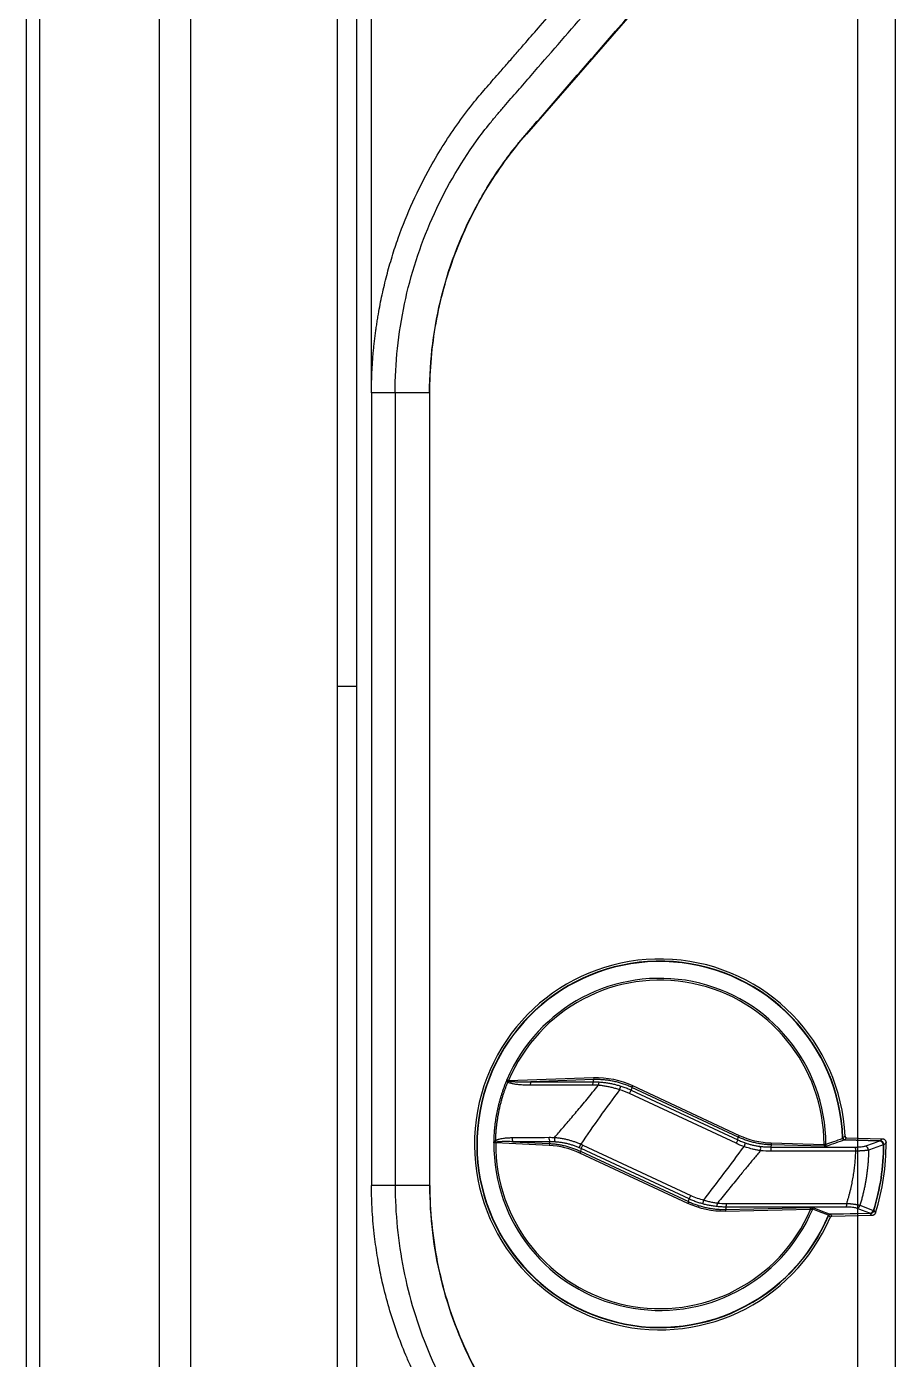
# Model space of a CAD drawing. Header units: inches. Extents: x 2 to 86, y -22 to 129.
# Drawn here: x 2.37 to 8.43, y 24.72 to 34.01 of the extents above; entities that cross this region are included whole.
import ezdxf

# ---------------------------------------------------------------- set-up
doc = ezdxf.new("R2010")
doc.units = ezdxf.units.IN
doc.header["$MEASUREMENT"] = 0
doc.layers.add('1', color=4, linetype='Continuous')
doc.layers.add('BDIM_CYAN', color=4, linetype='Continuous')

# ---------------------------------------------------------------- blocks, each defined once
blk = doc.blocks.new('1774601 top')
at = {"layer": 'BDIM_CYAN'}
for p, q in [((-1.4788, 0.4959), (-1.1992, 0.5019)), ((-1.4659, 0.481), (-1.189, 0.4869)), ((-1.189, 0.4865), (-1.4659, 0.4806)), ((-1.4659, 0.481), (-1.4659, 0.4806)), ((-1.189, 0.4869), (-1.189, 0.4865)), ((-1.1785, 0.4943), (-1.1761, 0.4933)), ((-1.0515, 0.4545), (-0.4582, 0.4671)), ((-0.458, 0.4536), (-0.4582, 0.4671)), ((-1.491, 0.461), (-1.4934, 0.4617)), ((-0.458, 0.4536), (-1.0512, 0.4411)), ((-0.4614, 0.4372), (-0.458, 0.4536)), ((-0.2988, 0.4149), (-0.3058, 0.3887)), ((-0.2039, 0.3803), (-0.2153, 0.3557)), ((-0.1999, 0.3993), (-0.2039, 0.3803)), ((-0.2039, 0.3803), (0.5489, 0.0293)), ((-0.1999, 0.3993), (-0.1942, 0.4115)), ((0.5536, 0.0479), (-0.1999, 0.3993)), ((-0.1942, 0.4115), (0.5592, 0.0602)), ((0.5375, 0.0047), (-0.2153, 0.3557)), ((-1.5606, 0.0028), (-1.5631, 0.0028)), ((-1.5606, 0.0028), (-1.5589, 0.0029)), ((-1.1452, 0.0134), (-0.7772, 0.0034)), ((-0.7775, -0.0101), (-0.7772, 0.0034)), ((-0.7772, 0.0034), (-0.7736, 0.0183)), ((-0.5962, -0.0104), (-0.5872, 0.0152)), ((0.5489, 0.0293), (0.5375, 0.0047)), ((0.5489, 0.0293), (0.5536, 0.0479)), ((0.5619, 0.0234), (0.5511, -0.0014)), ((0.5536, 0.0479), (0.5592, 0.0602)), ((0.7706, -0.0058), (0.7712, 0.0076)), ((0.7712, 0.0076), (1.1455, -0.0109)), ((-1.3032, -0.0462), (-1.5514, -0.0394)), ((-1.5346, -0.0247), (-1.5364, -0.0248)), ((-1.5346, -0.0243), (-1.2886, -0.031)), ((-1.5346, -0.0243), (-1.5346, -0.0247)), ((-1.2886, -0.0314), (-1.5346, -0.0247)), ((-1.2886, -0.031), (-1.2886, -0.0314)), ((-1.2772, -0.0429), (-1.2747, -0.0429)), ((-0.7775, -0.0101), (-1.1455, -0.0001)), ((-0.5529, -0.0631), (-0.5472, -0.0509)), ((0.1909, -0.41), (-0.5529, -0.0631)), ((-0.5428, -0.0322), (-0.5472, -0.0509)), ((-0.5472, -0.0509), (0.1966, -0.3977)), ((-0.5428, -0.0322), (-0.5313, -0.0076)), ((0.2004, -0.3787), (-0.5428, -0.0322)), ((-0.5313, -0.0076), (0.2119, -0.3541)), ((0.7706, -0.0058), (0.7676, -0.018)), ((1.0253, -0.0184), (0.7706, -0.0058)), ((1.1455, -0.0109), (1.158, -0.011)), ((0.2119, -0.3541), (0.2004, -0.3787)), ((0.1909, -0.41), (0.1966, -0.3977)), ((0.1966, -0.3977), (0.2004, -0.3787)), ((0.2806, -0.3808), (0.2725, -0.4067)), ((0.4649, -0.4371), (0.4618, -0.4519)), ((0.4618, -0.4519), (0.8996, -0.4372)), ((0.4623, -0.4654), (0.4618, -0.4519)), ((1.0554, -0.4455), (0.4623, -0.4654)), ((1.0669, -0.4504), (1.0554, -0.4455))]:
    blk.add_line(p, q, dxfattribs=at)
at = {"layer": 'BDIM_CYAN', "flags": 128}
for points in [[(-1.4934, 0.4617), (-1.4996, 0.4701), (-1.5045, 0.4767)], [(-1.4788, 0.4959), (-1.4726, 0.4876), (-1.4677, 0.4811)], [(-1.4677, 0.4811), (-1.4667, 0.4811), (-1.4659, 0.481)], [(-1.4659, 0.4806), (-1.4137, 0.4606), (-1.3727, 0.4449)], [(-1.189, 0.4869), (-1.1947, 0.4953), (-1.1992, 0.5019)], [(-1.1886, 0.509), (-1.1829, 0.5007), (-1.1785, 0.4943)], [(-1.0732, 0.4422), (-1.1378, 0.467), (-1.1886, 0.4865)], [(-1.1763, 0.493), (-1.1146, 0.4693), (-1.0661, 0.4507)], [(-1.4892, 0.4609), (-1.4902, 0.4609), (-1.491, 0.461)], [(-1.396, 0.4251), (-1.4482, 0.4451), (-1.4892, 0.4609)], [(-0.4641, 0.4125), (-0.9345, 0.4119), (-1.304, 0.4115)], [(-1.3013, 0.4374), (-0.831, 0.4373), (-0.4614, 0.4372)], [(-0.7736, 0.0183), (-1.1039, 0.0185), (-1.3634, 0.0186)], [(0.8996, -0.4372), (0.6561, -0.4371), (0.4649, -0.4371)]]:
    blk.add_lwpolyline(points, dxfattribs=at)
at = {"layer": 'BDIM_CYAN'}
for centre, radius, start, end in [((0, 0), 1.293, 182.54805, 156.81694), ((0, 0), 1.2779, 181.92588, 157.24722), ((0, 0), 1.2754, 181.92588, 157.24722), ((0, 0), 1.158, 359.45534, 157.02599), ((0, 0), 1.1455, 359.45534, 156.62219), ((0, 0), 1.5782, 162.41835, 180.43987), ((-1.4671, 0.4535), 0.0276, 91.2685, 162.76484), ((-1.4657, 0.4554), 0.0258, 94.29072, 167.49052), ((-1.464, 0.4553), 0.0258, 94.2902, 167.4771), ((-1.4624, 0.4529), 0.028, 97.22448, 163.3818), ((-1.1893, 0.4862), 0.000796, 22.16945, 60.46221), ((-1.1701, 0.5075), 0.0158, 237.56018, 246.90187), ((0, 0), 1.5631, 162.82003, 179.89757), ((0, 0), 1.5606, 162.82003, 179.89757), ((-1.3692, 0.4172), 0.028, 97.23605, 163.59979), ((-1.2238, 0.4161), 0.0804, 164.63712, 183.29728), ((-0.3877, 0.4166), 0.0765, 164.3543, 183.04524), ((-0.3301, 0.405), 0.0725, 156.77388, 176.74728), ((-1.5356, 0.0028), 0.0276, 179.97672, 268.35793), ((-1.5338, 0.0019), 0.0268, 177.98979, 264.60796), ((-1.5303, 0.0039), 0.0286, 182.13561, 261.31959), ((-1.5321, 0.0019), 0.0268, 177.98713, 264.60777), ((-1.4276, 0.0398), 0.0286, 180.94645, 261.18876), ((-1.2964, 0.041), 0.0707, 175.45927, 198.39691), ((-0.7016, 0.0416), 0.0757, 174.9743, 197.88028), ((-0.6332, 0.0291), 0.0702, 167.81674, 192.36042), ((-1.2887, -0.0306), 0.000904, 291.25628, 329.63883), ((-1.2742, -0.0456), 0.00435, 96.51633, 133.60612), ((0, 0), 1.158, 180.11061, 337.11415), ((0, 0), 1.1455, 180.00296, 337.11415), ((0.6886, -0.0384), 0.0476, 347.87137, 26.83729), ((0.725, -0.042), 0.0488, 351.45345, 29.41251), ((0.9863, -0.0413), 0.0451, 352.64403, 30.42718), ((0.3814, -0.412), 0.0473, 330.26016, 359.7809), ((0.4207, -0.417), 0.0485, 335.55089, 3.93108), ((0.853, -0.4165), 0.051, 335.97267, 4.35596), ((1.0586, -0.436), 0.00654, 311.72659, 337.65531)]:
    blk.add_arc(centre, radius, start, end, dxfattribs=at)
for points, knots in [([(-1.5045, 0.4767), (-1.5042, 0.4776), (-1.5035, 0.4794), (-1.5023, 0.4819), (-1.5005, 0.4847), (-1.498, 0.4877), (-1.4948, 0.4905), (-1.4912, 0.4928), (-1.4873, 0.4945), (-1.4831, 0.4957), (-1.4802, 0.4958), (-1.4788, 0.4959)], [0, 0, 0, 0, 0.082691, 0.165709, 0.249931, 0.373042, 0.499699, 0.622728, 0.749429, 0.873886, 1, 1, 1, 1]), ([(-1.1992, 0.5019), (-1.1984, 0.5019), (-1.1969, 0.502), (-1.1948, 0.5027), (-1.1925, 0.504), (-1.1902, 0.506), (-1.1891, 0.508), (-1.1886, 0.509)], [0, 0, 0, 0, 0.16687, 0.331493, 0.500046, 0.749157, 1, 1, 1, 1]), ([(-1.1889, 0.4869), (-1.1885, 0.4869), (-1.1874, 0.487), (-1.1857, 0.4875), (-1.1841, 0.4881), (-1.1822, 0.4893), (-1.1801, 0.4911), (-1.179, 0.4932), (-1.1785, 0.4942)], [0, 0, 0, 0, 0.098632, 0.251124, 0.404109, 0.50149, 0.76574, 1, 1, 1, 1]), ([(-1.1763, 0.493), (-1.1765, 0.4924), (-1.1771, 0.4914), (-1.1783, 0.49), (-1.1798, 0.4888), (-1.182, 0.4875), (-1.1851, 0.4865), (-1.1874, 0.4865), (-1.1886, 0.4865)], [0, 0, 0, 0, 0.1165497, 0.238831, 0.3667152, 0.499923, 0.7625682, 1, 1, 1, 1]), ([(-1.4563, 0.0393), (-1.4561, 0.0469), (-1.4558, 0.0622), (-1.4548, 0.0854), (-1.4535, 0.1091), (-1.4517, 0.1332), (-1.4494, 0.1578), (-1.4467, 0.1828), (-1.4434, 0.2082), (-1.4396, 0.234), (-1.4353, 0.2603), (-1.4304, 0.2869), (-1.4248, 0.3139), (-1.4186, 0.3412), (-1.4118, 0.3689), (-1.4043, 0.397), (-1.3988, 0.4157), (-1.396, 0.4251)], [0, 0, 0, 0, 0.05806, 0.11735, 0.17787, 0.239619, 0.302598, 0.366806, 0.432244, 0.498912, 0.566809, 0.635936, 0.706291, 0.777876, 0.850689, 0.92473, 1, 1, 1, 1]), ([(-1.304, 0.4115), (-1.3063, 0.4116), (-1.311, 0.4119), (-1.3178, 0.4125), (-1.3245, 0.4131), (-1.3311, 0.4138), (-1.3376, 0.4145), (-1.3438, 0.4153), (-1.3498, 0.416), (-1.3556, 0.4168), (-1.3611, 0.4176), (-1.3663, 0.4185), (-1.3712, 0.4193), (-1.3758, 0.4201), (-1.3801, 0.4209), (-1.384, 0.4217), (-1.3875, 0.4226), (-1.3907, 0.4234), (-1.3936, 0.4242), (-1.3952, 0.4248), (-1.396, 0.4251)], [0, 0, 0, 0, 0.0582317, 0.1166051, 0.1750336, 0.2334277, 0.2916962, 0.3497474, 0.4074902, 0.4648354, 0.5216966, 0.5779915, 0.6336423, 0.6885774, 0.7427312, 0.7960452, 0.8484684, 0.8999575, 0.9504771, 1, 1, 1, 1]), ([(-1.3727, 0.4449), (-1.3697, 0.4438), (-1.3656, 0.4427), (-1.356, 0.4408), (-1.3503, 0.44), (-1.3315, 0.438), (-1.3167, 0.4374), (-1.3013, 0.4374)], [0, 0, 0, 0, 0.25, 0.25, 0.5, 0.5, 1, 1, 1, 1]), ([(-1.304, 0.4115), (-1.3063, 0.4041), (-1.3109, 0.3894), (-1.3173, 0.3673), (-1.3232, 0.3455), (-1.3287, 0.3239), (-1.3337, 0.3025), (-1.3384, 0.2813), (-1.3426, 0.2603), (-1.3465, 0.2396), (-1.35, 0.2191), (-1.3531, 0.1989), (-1.3559, 0.1789), (-1.3584, 0.1592), (-1.3605, 0.1398), (-1.3623, 0.1206), (-1.3639, 0.1017), (-1.3651, 0.0831), (-1.3661, 0.0647), (-1.3666, 0.0526), (-1.3668, 0.0466)], [0, 0, 0, 0, 0.062571, 0.124298, 0.185186, 0.245237, 0.304454, 0.362843, 0.420405, 0.477145, 0.533066, 0.588171, 0.642463, 0.695946, 0.748621, 0.800494, 0.851565, 0.901838, 0.951316, 1, 1, 1, 1]), ([(-1.0661, 0.4507), (-1.0661, 0.4503), (-1.0662, 0.4496), (-1.0666, 0.4482), (-1.0673, 0.4466), (-1.0686, 0.4449), (-1.0706, 0.4431), (-1.0723, 0.4425), (-1.0732, 0.4422)], [0, 0, 0, 0, 0.087783, 0.19766, 0.334593, 0.500557, 0.720924, 1, 1, 1, 1]), ([(-1.0662, 0.452), (-1.0659, 0.4519), (-1.0653, 0.4518), (-1.064, 0.4517), (-1.0625, 0.4518), (-1.0601, 0.4522), (-1.0564, 0.453), (-1.0532, 0.454), (-1.0515, 0.4545)], [0, 0, 0, 0, 0.106464, 0.216089, 0.330501, 0.451119, 0.699792, 1, 1, 1, 1]), ([(-1.0515, 0.4545), (-1.0514, 0.4516), (-1.0514, 0.4483), (-1.0513, 0.4432), (-1.0512, 0.4416), (-1.0512, 0.4411)], [0, 0, 0, 0, 0.5, 0.5, 1, 1, 1, 1]), ([(-0.7018, 0.0439), (-0.686, 0.0628), (-0.6535, 0.1019), (-0.6034, 0.1626), (-0.5452, 0.2335), (-0.4779, 0.316), (-0.4283, 0.3771), (-0.4025, 0.4091)], [0, 0, 0, 0, 0.156392, 0.323078, 0.499998, 0.738989, 1, 1, 1, 1]), ([(-0.4614, 0.4372), (-0.4571, 0.4372), (-0.4485, 0.4371), (-0.4355, 0.4367), (-0.4226, 0.436), (-0.4096, 0.4349), (-0.401, 0.434), (-0.3967, 0.4336)], [0, 0, 0, 0, 0.199266, 0.398941, 0.598982, 0.799349, 1, 1, 1, 1]), ([(-0.1999, 0.3993), (-0.2046, 0.4014), (-0.214, 0.4057), (-0.2284, 0.4117), (-0.243, 0.4174), (-0.2577, 0.4226), (-0.2726, 0.4275), (-0.2876, 0.432), (-0.3028, 0.436), (-0.3181, 0.4397), (-0.3335, 0.4429), (-0.3489, 0.4457), (-0.3644, 0.4481), (-0.38, 0.4501), (-0.3956, 0.4517), (-0.4112, 0.4528), (-0.4268, 0.4535), (-0.4424, 0.4538), (-0.4528, 0.4537), (-0.458, 0.4536)], [0, 0, 0, 0, 0.058439, 0.117021, 0.175727, 0.23454, 0.293441, 0.352409, 0.411426, 0.470472, 0.529528, 0.588574, 0.647591, 0.706559, 0.76546, 0.824273, 0.882979, 0.941561, 1, 1, 1, 1]), ([(-0.3058, 0.3887), (-0.3103, 0.39), (-0.3194, 0.3925), (-0.3331, 0.396), (-0.3468, 0.3992), (-0.3607, 0.4021), (-0.3746, 0.4047), (-0.3885, 0.4071), (-0.3978, 0.4084), (-0.4025, 0.4091)], [0, 0, 0, 0, 0.142327, 0.284739, 0.42729, 0.570035, 0.71303, 0.856332, 1, 1, 1, 1]), ([(-0.3967, 0.4336), (-0.3918, 0.433), (-0.3821, 0.4318), (-0.3676, 0.4296), (-0.3533, 0.4272), (-0.3393, 0.4245), (-0.3256, 0.4216), (-0.3121, 0.4184), (-0.3032, 0.416), (-0.2988, 0.4149)], [0, 0, 0, 0, 0.149086, 0.29613, 0.441107, 0.583997, 0.724783, 0.863453, 1, 1, 1, 1]), ([(-0.2988, 0.4149), (-0.2942, 0.4136), (-0.2849, 0.4111), (-0.2712, 0.4068), (-0.2575, 0.4022), (-0.2439, 0.3973), (-0.2304, 0.392), (-0.2171, 0.3864), (-0.2083, 0.3823), (-0.2039, 0.3803)], [0, 0, 0, 0, 0.141961, 0.284291, 0.426947, 0.569889, 0.713073, 0.856458, 1, 1, 1, 1]), ([(-1.4563, 0.0393), (-1.4552, 0.0396), (-1.4532, 0.0401), (-1.4497, 0.0409), (-1.4459, 0.0416), (-1.4417, 0.0423), (-1.4374, 0.0429), (-1.4328, 0.0434), (-1.428, 0.0439), (-1.423, 0.0444), (-1.4179, 0.0448), (-1.4127, 0.0452), (-1.4075, 0.0455), (-1.4023, 0.0458), (-1.397, 0.046), (-1.3918, 0.0462), (-1.3866, 0.0463), (-1.3815, 0.0465), (-1.3765, 0.0465), (-1.3717, 0.0466), (-1.3684, 0.0466), (-1.3668, 0.0466)], [0, 0, 0, 0, 0.0603036, 0.1203266, 0.1799427, 0.2390289, 0.297467, 0.355145, 0.4119579, 0.4678087, 0.522609, 0.5762799, 0.6287514, 0.6799633, 0.7298647, 0.7784138, 0.8255777, 0.8713317, 0.9156588, 0.9585493, 1, 1, 1, 1]), ([(-1.3634, 0.0186), (-1.3708, 0.0187), (-1.3781, 0.0185), (-1.3918, 0.0179), (-1.3983, 0.0174), (-1.4102, 0.0161), (-1.4156, 0.0154), (-1.4249, 0.0136), (-1.4289, 0.0126), (-1.432, 0.0115)], [0, 0, 0, 0, 0.25, 0.25, 0.5, 0.5, 0.75, 0.75, 1, 1, 1, 1]), ([(-1.1644, 0.0126), (-1.164, 0.0125), (-1.1632, 0.0122), (-1.1622, 0.0117), (-1.161, 0.0109), (-1.1598, 0.0098), (-1.1587, 0.0082), (-1.1579, 0.0066), (-1.1573, 0.0048), (-1.157, 0.003), (-1.157, 0.0012), (-1.1573, 0.0002), (-1.1574, -0.0002)], [0, 0, 0, 0, 0.096103, 0.180242, 0.250488, 0.384716, 0.500025, 0.605193, 0.699737, 0.819343, 0.917819, 1, 1, 1, 1]), ([(-1.1455, -0.0001), (-1.1455, 0.0029), (-1.1454, 0.0062), (-1.1452, 0.0113), (-1.1452, 0.0129), (-1.1452, 0.0134)], [0, 0, 0, 0, 0.5, 0.5, 1, 1, 1, 1]), ([(-0.7772, 0.0034), (-0.7719, 0.0032), (-0.7614, 0.0028), (-0.7456, 0.0017), (-0.7298, 0.0002), (-0.7141, -0.0017), (-0.6984, -0.0041), (-0.6827, -0.0069), (-0.6671, -0.0101), (-0.6517, -0.0138), (-0.6363, -0.0179), (-0.621, -0.0223), (-0.6059, -0.0273), (-0.591, -0.0326), (-0.5762, -0.0383), (-0.5616, -0.0443), (-0.552, -0.0487), (-0.5472, -0.0509)], [0, 0, 0, 0, 0.066325, 0.132795, 0.199389, 0.266086, 0.332861, 0.399694, 0.466561, 0.533439, 0.600306, 0.667139, 0.733914, 0.800611, 0.867205, 0.933675, 1, 1, 1, 1]), ([(-0.7017, 0.0141), (-0.7064, 0.0146), (-0.7159, 0.0157), (-0.7302, 0.0168), (-0.7446, 0.0177), (-0.7591, 0.0182), (-0.7688, 0.0183), (-0.7736, 0.0183)], [0, 0, 0, 0, 0.198126, 0.397249, 0.59731, 0.798248, 1, 1, 1, 1]), ([(-0.7018, 0.0439), (-0.6979, 0.0433), (-0.6901, 0.0422), (-0.6784, 0.0401), (-0.6669, 0.0379), (-0.6553, 0.0354), (-0.6412, 0.032), (-0.6245, 0.0275), (-0.6056, 0.0217), (-0.5933, 0.0174), (-0.5872, 0.0152)], [0, 0, 0, 0, 0.100849, 0.201223, 0.301178, 0.400773, 0.500065, 0.670147, 0.836673, 1, 1, 1, 1]), ([(-0.5962, -0.0104), (-0.5998, -0.0091), (-0.6072, -0.0066), (-0.6185, -0.0031), (-0.6299, 0.0001), (-0.6415, 0.0031), (-0.6532, 0.0059), (-0.6651, 0.0084), (-0.6772, 0.0106), (-0.6894, 0.0125), (-0.6976, 0.0135), (-0.7017, 0.0141)], [0, 0, 0, 0, 0.106991, 0.214918, 0.323825, 0.433754, 0.544744, 0.656831, 0.770049, 0.884429, 1, 1, 1, 1]), ([(0.7706, -0.0058), (0.7656, -0.0055), (0.7557, -0.005), (0.7408, -0.0036), (0.7259, -0.0019), (0.711, 0.0001), (0.6962, 0.0026), (0.6814, 0.0055), (0.6668, 0.0087), (0.6522, 0.0123), (0.6377, 0.0163), (0.6233, 0.0207), (0.609, 0.0254), (0.5949, 0.0305), (0.5809, 0.036), (0.5671, 0.0417), (0.5581, 0.0459), (0.5536, 0.0479)], [0, 0, 0, 0, 0.066361, 0.132852, 0.199454, 0.266147, 0.332911, 0.399726, 0.466572, 0.533428, 0.600274, 0.667089, 0.733853, 0.800546, 0.867148, 0.933639, 1, 1, 1, 1]), ([(0.5619, 0.0234), (0.5656, 0.0218), (0.573, 0.0187), (0.5843, 0.0143), (0.5957, 0.0101), (0.6073, 0.0062), (0.6191, 0.0025), (0.631, -0.0008), (0.6431, -0.0039), (0.6553, -0.0067), (0.6676, -0.0092), (0.6801, -0.0113), (0.6927, -0.0132), (0.7054, -0.0148), (0.7182, -0.0161), (0.7268, -0.0166), (0.7311, -0.0169)], [0, 0, 0, 0, 0.067747, 0.135933, 0.204592, 0.273761, 0.343471, 0.413756, 0.484644, 0.556165, 0.628345, 0.701211, 0.774787, 0.849096, 0.92416, 1, 1, 1, 1]), ([(-1.5514, -0.0394), (-1.5523, -0.0394), (-1.554, -0.0393), (-1.5566, -0.0388), (-1.5592, -0.0381), (-1.5624, -0.0369), (-1.5663, -0.0347), (-1.5704, -0.0313), (-1.5737, -0.0272), (-1.5762, -0.0225), (-1.5778, -0.0174), (-1.578, -0.0139), (-1.5782, -0.0121)], [0, 0, 0, 0, 0.062776, 0.124969, 0.187161, 0.249934, 0.374789, 0.499655, 0.624466, 0.749422, 0.87472, 1, 1, 1, 1]), ([(-1.2917, -0.0575), (-1.2918, -0.0568), (-1.2919, -0.0553), (-1.2929, -0.0525), (-1.295, -0.0494), (-1.2982, -0.0473), (-1.301, -0.0464), (-1.3024, -0.0463), (-1.3032, -0.0462)], [0, 0, 0, 0, 0.1245197, 0.2502705, 0.4994985, 0.7487649, 0.8738482, 1, 1, 1, 1]), ([(-1.2772, -0.0425), (-1.2773, -0.0419), (-1.2774, -0.0408), (-1.278, -0.0391), (-1.2787, -0.0375), (-1.2797, -0.036), (-1.281, -0.0346), (-1.2825, -0.0334), (-1.2845, -0.0323), (-1.2865, -0.0316), (-1.2879, -0.0315), (-1.2884, -0.0314)], [0, 0, 0, 0, 0.0953392, 0.1931002, 0.2933154, 0.3957961, 0.5002384, 0.612699, 0.7497982, 0.909246, 1, 1, 1, 1]), ([(-1.2879, -0.031), (-1.2871, -0.031), (-1.2855, -0.031), (-1.2831, -0.0315), (-1.2808, -0.0323), (-1.2788, -0.0336), (-1.2771, -0.0352), (-1.2758, -0.0371), (-1.275, -0.0392), (-1.2748, -0.0406), (-1.2747, -0.0413)], [0, 0, 0, 0, 0.136947, 0.269839, 0.399555, 0.526468, 0.650445, 0.771008, 0.887617, 1, 1, 1, 1]), ([(-1.1574, -0.0002), (-1.1765, -0.0069), (-1.2158, -0.0206), (-1.2548, -0.0343), (-1.2747, -0.0413)], [0, 0, 0, 0, 0.488063, 1, 1, 1, 1]), ([(-1.1455, -0.0001), (-1.1462, 0), (-1.1476, 0), (-1.1496, -0.0001), (-1.1516, -0.0003), (-1.1536, -0.0006), (-1.1553, -0.001), (-1.1569, -0.0016), (-1.1576, -0.002), (-1.158, -0.0022)], [0, 0, 0, 0, 0.1264656, 0.2577781, 0.3943474, 0.5365422, 0.6846923, 0.8390914, 1, 1, 1, 1]), ([(-0.5428, -0.0322), (-0.5472, -0.0302), (-0.5559, -0.0261), (-0.5692, -0.0206), (-0.5826, -0.0153), (-0.5916, -0.012), (-0.5962, -0.0104)], [0, 0, 0, 0, 0.250728, 0.50102, 0.750801, 1, 1, 1, 1]), ([(0.7352, -0.0484), (0.726, -0.0589), (0.7071, -0.0806), (0.678, -0.1144), (0.6472, -0.1504), (0.6147, -0.1887), (0.5805, -0.2291), (0.5447, -0.2718), (0.5073, -0.3166), (0.4684, -0.3637), (0.4421, -0.3958), (0.4287, -0.4122)], [0, 0, 0, 0, 0.08788, 0.181677, 0.281364, 0.386902, 0.498233, 0.615292, 0.737999, 0.866267, 1, 1, 1, 1]), ([(0.7352, -0.0484), (0.7306, -0.048), (0.7217, -0.0472), (0.7082, -0.0456), (0.6948, -0.0437), (0.6815, -0.0415), (0.6683, -0.039), (0.6551, -0.0361), (0.6386, -0.0322), (0.6189, -0.0267), (0.596, -0.0194), (0.5772, -0.0124), (0.5641, -0.0071), (0.5576, -0.0043), (0.5539, -0.0027), (0.552, -0.0019), (0.5511, -0.0015)], [0, 0, 0, 0, 0.072923, 0.14525, 0.217051, 0.288393, 0.359345, 0.429974, 0.500346, 0.625817, 0.749916, 0.874914, 0.937543, 0.968899, 0.984589, 1, 1, 1, 1]), ([(1.0253, -0.0184), (1.0319, -0.0186), (1.0452, -0.019), (1.0653, -0.0193), (1.0835, -0.0193), (1.0992, -0.0191), (1.1119, -0.0186), (1.1228, -0.0179), (1.1318, -0.017), (1.1391, -0.0161), (1.1433, -0.015), (1.1451, -0.0146)], [0, 0, 0, 0, 0.166264, 0.332917, 0.499948, 0.620435, 0.726002, 0.816676, 0.892503, 0.95356, 1, 1, 1, 1]), ([(1.148, -0.0256), (1.1467, -0.0264), (1.1441, -0.0281), (1.1399, -0.0304), (1.1354, -0.0325), (1.1307, -0.0343), (1.1257, -0.036), (1.1182, -0.0382), (1.1065, -0.0405), (1.0871, -0.0436), (1.0614, -0.0464), (1.0415, -0.0468), (1.0311, -0.0471)], [0, 0, 0, 0, 0.0380598, 0.0773867, 0.1181153, 0.1603618, 0.2042251, 0.2497881, 0.3545286, 0.5007622, 0.74062, 1, 1, 1, 1]), ([(1.0619, -0.435), (1.0647, -0.4282), (1.0703, -0.4145), (1.0782, -0.3934), (1.086, -0.3716), (1.0935, -0.3491), (1.1006, -0.3259), (1.1075, -0.3019), (1.1139, -0.2773), (1.12, -0.2519), (1.1255, -0.2258), (1.1306, -0.1991), (1.1351, -0.1717), (1.1391, -0.1437), (1.1424, -0.115), (1.145, -0.0857), (1.147, -0.0558), (1.1476, -0.0357), (1.148, -0.0256)], [0, 0, 0, 0, 0.05216, 0.105735, 0.160724, 0.217124, 0.274928, 0.334131, 0.394723, 0.456693, 0.520029, 0.584715, 0.650733, 0.718063, 0.786682, 0.856564, 0.927681, 1, 1, 1, 1]), ([(1.1568, -0.022), (1.1566, -0.0293), (1.1563, -0.044), (1.1552, -0.066), (1.1538, -0.088), (1.1519, -0.1101), (1.1496, -0.1322), (1.1469, -0.1544), (1.1437, -0.1766), (1.1401, -0.1988), (1.136, -0.2209), (1.1315, -0.2431), (1.1265, -0.2653), (1.121, -0.2874), (1.1152, -0.3095), (1.1088, -0.3315), (1.102, -0.3535), (1.0947, -0.3754), (1.087, -0.3973), (1.0788, -0.419), (1.073, -0.4334), (1.0701, -0.4406)], [0, 0, 0, 0, 0.0510391, 0.1022555, 0.1536493, 0.2052203, 0.2569685, 0.3088938, 0.360996, 0.4132753, 0.4657313, 0.5183641, 0.5711737, 0.6241598, 0.6773224, 0.7306614, 0.7841768, 0.8378685, 0.8917363, 0.9457801, 1, 1, 1, 1]), ([(1.1451, -0.0146), (1.1452, -0.014), (1.1455, -0.0128), (1.1455, -0.0115), (1.1455, -0.0109)], [0, 0, 0, 0, 0.503186, 1, 1, 1, 1]), ([(1.1474, -0.0165), (1.147, -0.0162), (1.1463, -0.0155), (1.1455, -0.0149), (1.1451, -0.0146)], [0, 0, 0, 0, 0.500881, 1, 1, 1, 1]), ([(1.1474, -0.0165), (1.1477, -0.0168), (1.1485, -0.0175), (1.1493, -0.0188), (1.1498, -0.0203), (1.1496, -0.0213), (1.1495, -0.0218)], [0, 0, 0, 0, 0.2484156, 0.4997237, 0.7657878, 1, 1, 1, 1]), ([(1.1568, -0.0219), (1.1568, -0.0218), (1.1568, -0.0216), (1.1566, -0.0214), (1.1564, -0.0211), (1.156, -0.0206), (1.155, -0.0197), (1.1532, -0.0185), (1.1505, -0.0173), (1.1484, -0.0168), (1.1474, -0.0165)], [0, 0, 0, 0, 0.0138098, 0.0415733, 0.0848402, 0.1439112, 0.2516553, 0.5010866, 0.7626996, 1, 1, 1, 1]), ([(0.1966, -0.3977), (0.2011, -0.3998), (0.2103, -0.404), (0.2242, -0.4098), (0.2383, -0.4153), (0.2526, -0.4205), (0.267, -0.4253), (0.2816, -0.4296), (0.2963, -0.4337), (0.3111, -0.4373), (0.326, -0.4405), (0.341, -0.4434), (0.356, -0.4459), (0.3711, -0.4479), (0.3862, -0.4496), (0.4014, -0.4509), (0.4165, -0.4517), (0.4316, -0.4522), (0.4468, -0.4523), (0.4568, -0.452), (0.4618, -0.4519)], [0, 0, 0, 0, 0.055168, 0.110472, 0.165895, 0.221421, 0.277033, 0.332714, 0.388447, 0.444215, 0.5, 0.555785, 0.611553, 0.667286, 0.722967, 0.778579, 0.834105, 0.889528, 0.944832, 1, 1, 1, 1]), ([(0.2725, -0.4067), (0.2676, -0.4051), (0.2578, -0.402), (0.2433, -0.3967), (0.2289, -0.3912), (0.2146, -0.3852), (0.2052, -0.3809), (0.2004, -0.3787)], [0, 0, 0, 0, 0.198985, 0.398546, 0.598615, 0.799123, 1, 1, 1, 1]), ([(0.4224, -0.4355), (0.4175, -0.4351), (0.4078, -0.4343), (0.3933, -0.4327), (0.379, -0.4308), (0.3649, -0.4287), (0.351, -0.4263), (0.3373, -0.4236), (0.3239, -0.4206), (0.3107, -0.4175), (0.2977, -0.4141), (0.285, -0.4105), (0.2767, -0.4079), (0.2725, -0.4067)], [0, 0, 0, 0, 0.097223, 0.193228, 0.287994, 0.381504, 0.473745, 0.564702, 0.654368, 0.742733, 0.829795, 0.91555, 1, 1, 1, 1]), ([(0.2806, -0.3808), (0.285, -0.3822), (0.2937, -0.385), (0.3069, -0.3889), (0.3202, -0.3926), (0.3336, -0.396), (0.347, -0.3992), (0.3605, -0.402), (0.374, -0.4046), (0.3876, -0.407), (0.4013, -0.409), (0.415, -0.4108), (0.4241, -0.4118), (0.4287, -0.4122)], [0, 0, 0, 0, 0.090177, 0.180402, 0.270706, 0.361121, 0.451681, 0.542418, 0.633367, 0.724563, 0.816043, 0.907843, 1, 1, 1, 1]), ([(1.0582, -0.4416), (1.0571, -0.4413), (1.0546, -0.4407), (1.0503, -0.4401), (1.0449, -0.4395), (1.0386, -0.4389), (1.0312, -0.4383), (1.0227, -0.4378), (1.0133, -0.4374), (1.0028, -0.4371), (0.9912, -0.4368), (0.9733, -0.4365), (0.9426, -0.4365), (0.9162, -0.4369), (0.8996, -0.4372)], [0, 0, 0, 0, 0.021102, 0.048558, 0.082418, 0.122708, 0.169442, 0.222629, 0.282275, 0.348384, 0.420959, 0.500001, 0.686594, 1, 1, 1, 1]), ([(0.9038, -0.4126), (0.9111, -0.4126), (0.9252, -0.4127), (0.9459, -0.4133), (0.9655, -0.4144), (0.983, -0.4158), (0.9982, -0.4175), (1.0112, -0.4193), (1.0229, -0.4213), (1.0333, -0.4235), (1.0424, -0.426), (1.0501, -0.4287), (1.0566, -0.4315), (1.0603, -0.4339), (1.0619, -0.435)], [0, 0, 0, 0, 0.134857, 0.263012, 0.384622, 0.499842, 0.589088, 0.670446, 0.743997, 0.809842, 0.868114, 0.919006, 0.96281, 1, 1, 1, 1]), ([(1.0554, -0.4455), (1.0559, -0.4448), (1.057, -0.4436), (1.0578, -0.4422), (1.0582, -0.4416)], [0, 0, 0, 0, 0.534446, 1, 1, 1, 1]), ([(1.0582, -0.4415), (1.0586, -0.4414), (1.0593, -0.4411), (1.06, -0.4408), (1.0603, -0.4407)], [0, 0, 0, 0, 0.567901, 1, 1, 1, 1]), ([(1.0603, -0.4407), (1.0606, -0.4405), (1.0611, -0.4402), (1.0617, -0.4394), (1.0622, -0.4385), (1.0622, -0.4378), (1.0622, -0.4375)], [0, 0, 0, 0, 0.241815, 0.500322, 0.762364, 1, 1, 1, 1])]:
    blk.add_open_spline(points, degree=3, knots=knots, dxfattribs=at)
for points in [[(-1.189, 0.4869), (-1.189, 0.4869), (-1.1889, 0.4869), (-1.1889, 0.4869)], [(-1.1886, 0.4865), (-1.1887, 0.4865), (-1.1889, 0.4865), (-1.189, 0.4865)], [(-1.1785, 0.4942), (-1.1785, 0.4942), (-1.1785, 0.4942), (-1.1785, 0.4943)], [(-1.1761, 0.4933), (-1.1762, 0.4932), (-1.1762, 0.4931), (-1.1763, 0.493)], [(-0.4582, 0.4671), (-0.3671, 0.469), (-0.2768, 0.45), (-0.1942, 0.4115)], [(-1.0619, 0.4412), (-1.0662, 0.4413), (-1.0699, 0.4416), (-1.0732, 0.4422)], [(-1.0662, 0.452), (-1.0662, 0.4516), (-1.0662, 0.4511), (-1.0661, 0.4507)], [(-1.0512, 0.4411), (-1.055, 0.441), (-1.0587, 0.441), (-1.0619, 0.4412)], [(-0.3058, 0.3887), (-0.4006, 0.2649), (-0.4947, 0.1407), (-0.5872, 0.0152)], [(-0.4025, 0.4091), (-0.4229, 0.4114), (-0.4435, 0.4125), (-0.4641, 0.4125)], [(-0.2153, 0.3557), (-0.2444, 0.3693), (-0.2748, 0.3804), (-0.3058, 0.3887)], [(-1.5782, -0.0121), (-1.5732, -0.0071), (-1.5682, -0.0022), (-1.5631, 0.0028)], [(-1.5589, 0.0029), (-1.5248, 0.015), (-1.4906, 0.0272), (-1.4563, 0.0393)], [(-1.432, 0.0115), (-1.4664, -0.0004), (-1.5006, -0.0124), (-1.5346, -0.0243)], [(-1.3668, 0.0466), (-1.1702, 0.0471), (-0.9736, 0.0477), (-0.777, 0.0482)], [(-1.2879, -0.031), (-1.247, -0.0165), (-1.2058, -0.0019), (-1.1644, 0.0126)], [(-1.1491, 0.0135), (-1.1553, 0.0135), (-1.1603, 0.0132), (-1.1644, 0.0126)], [(-1.1452, 0.0134), (-1.1465, 0.0135), (-1.1478, 0.0135), (-1.1491, 0.0135)], [(-0.777, 0.0482), (-0.7518, 0.0483), (-0.7267, 0.0468), (-0.7018, 0.0439)], [(-0.5872, 0.0152), (-0.5682, 0.0085), (-0.5495, 0.0009), (-0.5313, -0.0076)], [(0.5511, -0.0014), (0.5465, 0.0005), (0.542, 0.0026), (0.5375, 0.0047)], [(0.5489, 0.0293), (0.5532, 0.0273), (0.5576, 0.0253), (0.5619, 0.0234)], [(0.5592, 0.0602), (0.6259, 0.0291), (0.6978, 0.0113), (0.7712, 0.0076)], [(-1.5364, -0.0248), (-1.5414, -0.0297), (-1.5464, -0.0346), (-1.5514, -0.0394)], [(-1.3032, -0.0462), (-1.2983, -0.0413), (-1.2935, -0.0363), (-1.2886, -0.0314)], [(-1.2772, -0.0429), (-1.2821, -0.0478), (-1.2869, -0.0526), (-1.2917, -0.0575)], [(-1.2886, -0.031), (-1.2883, -0.031), (-1.2881, -0.031), (-1.2879, -0.031)], [(-1.2884, -0.0314), (-1.2884, -0.0314), (-1.2885, -0.0314), (-1.2886, -0.0314)], [(-1.2772, -0.0429), (-1.2772, -0.0428), (-1.2772, -0.0426), (-1.2772, -0.0425)], [(-1.2747, -0.0413), (-1.2747, -0.0418), (-1.2747, -0.0423), (-1.2747, -0.0429)], [(-1.158, -0.0022), (-1.1578, -0.0016), (-1.1576, -0.0009), (-1.1574, -0.0002)], [(-0.5529, -0.0631), (-0.6234, -0.0303), (-0.6998, -0.0122), (-0.7775, -0.0101)], [(0.2806, -0.3808), (0.3736, -0.2565), (0.4656, -0.1311), (0.5511, -0.0014)], [(0.7311, -0.0169), (0.7432, -0.0176), (0.7554, -0.018), (0.7676, -0.018)], [(0.7733, -0.0492), (0.7606, -0.0493), (0.7478, -0.049), (0.7352, -0.0484)], [(0.7676, -0.018), (0.8535, -0.0181), (0.9394, -0.0183), (1.0253, -0.0184)], [(1.0311, -0.0471), (0.9452, -0.0478), (0.8593, -0.0485), (0.7733, -0.0492)], [(1.148, -0.0256), (1.1485, -0.0243), (1.1491, -0.023), (1.1495, -0.0218)], [(1.1568, -0.0219), (1.1553, -0.0218), (1.1527, -0.0218), (1.1495, -0.0218)], [(1.158, -0.011), (1.1579, -0.0148), (1.1575, -0.0186), (1.1568, -0.022)], [(1.1568, -0.022), (1.1568, -0.0219), (1.1568, -0.0219), (1.1568, -0.0219)], [(0.2119, -0.3541), (0.2342, -0.3645), (0.2572, -0.3734), (0.2806, -0.3808)], [(0.4623, -0.4654), (0.3687, -0.4685), (0.2757, -0.4495), (0.1909, -0.41)], [(0.4649, -0.4371), (0.4507, -0.4371), (0.4365, -0.4366), (0.4224, -0.4355)], [(0.4287, -0.4122), (0.4421, -0.4132), (0.4556, -0.4137), (0.4691, -0.4137)], [(0.4691, -0.4137), (0.614, -0.4133), (0.7589, -0.413), (0.9038, -0.4126)], [(1.0603, -0.4407), (1.0612, -0.4408), (1.0621, -0.4408), (1.0629, -0.4409)], [(1.0619, -0.435), (1.062, -0.4358), (1.0621, -0.4367), (1.0622, -0.4375)], [(1.0622, -0.4375), (1.063, -0.4378), (1.0638, -0.4382), (1.0646, -0.4385)], [(1.0629, -0.4409), (1.0633, -0.4406), (1.0636, -0.4403), (1.064, -0.44)], [(1.0646, -0.4385), (1.0644, -0.439), (1.0642, -0.4395), (1.064, -0.44)], [(1.064, -0.44), (1.0665, -0.4404), (1.0687, -0.4407), (1.0701, -0.4406)], [(1.0701, -0.4406), (1.0693, -0.4438), (1.0682, -0.4472), (1.0669, -0.4504)]]:
    blk.add_open_spline(points, degree=3, dxfattribs=at)
blk = doc.blocks.new('2026 RHYTHM')
at = {"layer": '1', "color": 4}
blk.add_line((0, 5.8815), (0, 78.2004), dxfattribs=at)
at = {"layer": 'BDIM_CYAN', "color": 3}
for p, q in [((0.0914, 11.7277), (0.0914, 72.3543)), ((0.9241, 72.3543), (0.9241, 11.7277)), ((1.1447, 11.7274), (1.1447, 72.3543)), ((2.1665, 69.7889), (2.1665, 28.428)), ((2.3034, 28.428), (2.3034, 69.7889)), ((2.4058, 30.4763), (2.4058, 54.2763)), ((6.0607, 21.4857), (6.0607, 35.2082)), ((5.7978, 34.938), (3.4876, 32.2805)), ((5.7978, 21.0079), (5.7978, 34.938)), ((2.4058, 30.4763), (2.4058, 24.9473)), ((2.571, 30.4763), (2.4058, 30.4763)), ((2.571, 30.4763), (2.571, 24.9473)), ((2.8113, 30.4763), (2.571, 30.4763)), ((2.8113, 30.4763), (2.8113, 24.9473)), ((2.8131, 30.4763), (2.8113, 30.4763)), ((2.1665, 28.428), (2.1665, 15.9856)), ((2.3034, 28.428), (2.1665, 28.428)), ((2.3034, 15.9856), (2.3034, 28.428)), ((2.571, 24.9473), (2.4058, 24.9473)), ((2.8113, 24.9473), (2.571, 24.9473)), ((2.8131, 24.9473), (2.8113, 24.9473))]:
    blk.add_line(p, q, dxfattribs=at)
for points, knots in [([(2.571, 30.4763), (2.571, 30.6804), (2.615, 31.1015), (2.8084, 31.6996), (3.0446, 32.1113), (3.2167, 32.337), (3.2828, 32.417), (3.3477, 32.4914), (3.4258, 32.5813), (3.6137, 32.7976), (3.8958, 33.122), (4.397, 33.6986), (4.9129, 34.292), (5.3034, 34.7412), (5.4433, 34.9022)], [0, 0, 0, 0, 0.0625, 0.125, 0.1875, 0.203125, 0.2109375, 0.21875, 0.234375, 0.25, 0.3125, 0.375, 0.5, 0.5697685, 0.5697685, 0.5697685, 0.5697685]), ([(2.8113, 30.4763), (2.8113, 30.7053), (2.84, 30.9343), (2.9532, 31.3781), (3.0376, 31.5928), (3.202, 31.8944), (3.2631, 31.9914), (3.3635, 32.1308), (3.3984, 32.1762), (3.4528, 32.2426), (3.4713, 32.2644), (3.5088, 32.3076), (3.5276, 32.3291), (3.6215, 32.437), (3.6964, 32.5234), (3.8465, 32.6961), (3.9216, 32.7824), (4.5971, 33.5594), (5.1974, 34.2501), (5.7978, 34.9407)], [0, 0, 0, 0, 0.125, 0.125, 0.25, 0.25, 0.3125, 0.3125, 0.34375, 0.34375, 0.359375, 0.359375, 0.375, 0.375, 0.4375, 0.4375, 0.5, 0.5, 1, 1, 1, 1]), ([(2.4058, 30.4763), (2.4059, 30.4884), (2.4059, 30.5124), (2.4066, 30.5486), (2.4077, 30.5849), (2.4092, 30.6212), (2.4111, 30.6575), (2.4134, 30.694), (2.4162, 30.7305), (2.4194, 30.767), (2.4231, 30.8037), (2.4271, 30.8404), (2.4316, 30.8771), (2.4365, 30.9139), (2.4419, 30.9508), (2.4476, 30.9878), (2.4593, 31.0578), (2.4792, 31.1601), (2.5111, 31.2937), (2.5486, 31.4255), (2.6059, 31.5984), (2.6912, 31.8099), (2.8012, 32.0275), (2.9105, 32.211), (3.013, 32.3626), (3.1142, 32.4956), (3.1977, 32.5938), (3.2576, 32.6621), (3.3075, 32.7191), (3.3621, 32.782), (3.4219, 32.8505), (3.4953, 32.9349), (3.6347, 33.0948), (3.8141, 33.3008), (3.9599, 33.4681), (4.0199, 33.537)], [0, 0, 0, 0, 0.010138, 0.020296, 0.030475, 0.040676, 0.050902, 0.061154, 0.071432, 0.081738, 0.092074, 0.102441, 0.11284, 0.123272, 0.13374, 0.144243, 0.154784, 0.193487, 0.232029, 0.270479, 0.308907, 0.385427, 0.462409, 0.514063, 0.565375, 0.61651, 0.654815, 0.673971, 0.693129, 0.71867, 0.744212, 0.769753, 0.812962, 0.923003, 1, 1, 1, 1]), ([(2.8131, 30.4763), (2.8131, 30.6368), (2.8273, 30.7999), (2.8853, 31.1236), (2.9292, 31.2841), (3.0453, 31.5947), (3.1175, 31.7446), (3.286, 32.027), (3.3823, 32.1593), (3.4876, 32.2805)], [0, 0, 0, 0, 0.25, 0.25, 0.5, 0.5, 0.75, 0.75, 1, 1, 1, 1]), ([(5.4433, 20.8323), (5.1271, 21.1213), (4.6529, 21.5548), (4.0997, 22.0605), (3.8428, 22.2953), (3.7243, 22.4037), (3.6452, 22.4759), (3.5662, 22.5482), (3.497, 22.6114), (3.4625, 22.643), (3.4452, 22.6588), (3.4353, 22.6679), (3.4279, 22.6746), (3.4205, 22.6814), (3.4106, 22.6904), (3.3982, 22.7017), (3.3834, 22.7153), (3.3711, 22.7266), (3.3613, 22.7358), (3.354, 22.7426), (3.3467, 22.7495), (3.3394, 22.7565), (3.3321, 22.7634), (3.3224, 22.7727), (3.3056, 22.7891), (3.2817, 22.8128), (3.2439, 22.8513), (3.2068, 22.8907), (3.1704, 22.931), (3.1344, 22.9719), (3.0726, 23.0453), (2.9878, 23.155), (2.8927, 23.2935), (2.8048, 23.4381), (2.7379, 23.5633), (2.6885, 23.6661), (2.6416, 23.7708), (2.5882, 23.9056), (2.5331, 24.0722), (2.4968, 24.2077), (2.4691, 24.3307), (2.4518, 24.4216), (2.4371, 24.5159), (2.4266, 24.5955), (2.4178, 24.6794), (2.4117, 24.7586), (2.4081, 24.8281), (2.4062, 24.8879), (2.4059, 24.9275), (2.4058, 24.9473)], [0, 0, 0, 0, 0.249942, 0.374914, 0.437399, 0.453021, 0.468642, 0.499885, 0.515506, 0.523317, 0.527222, 0.529175, 0.531127, 0.53308, 0.535033, 0.538938, 0.542843, 0.546747, 0.548699, 0.55065, 0.552601, 0.554551, 0.556501, 0.558451, 0.56235, 0.570145, 0.577937, 0.59352, 0.601313, 0.60911, 0.624719, 0.656046, 0.687512, 0.718788, 0.749937, 0.765501, 0.781077, 0.812324, 0.8438, 0.875142, 0.887024, 0.910734, 0.9241, 0.937388, 0.953066, 0.968571, 0.97916, 0.98964, 1, 1, 1, 1]), ([(2.571, 24.9473), (2.571, 24.7546), (2.6102, 24.357), (2.7827, 23.7895), (3.0172, 23.3522), (3.2222, 23.0763), (3.3347, 22.9466), (3.4013, 22.8751), (3.444, 22.8315), (3.4768, 22.7988), (3.6042, 22.6714), (4.2597, 22.0159), (4.9073, 21.3683), (5.4433, 20.8323)], [0, 0, 0, 0, 0.0625, 0.125, 0.1875, 0.21875, 0.234375, 0.2421875, 0.25, 0.2539062, 0.2578125, 0.3125, 0.5752218, 0.5752218, 0.5752218, 0.5752218]), ([(2.8113, 24.9473), (2.8113, 24.7286), (2.8375, 24.5099), (2.9408, 24.0849), (3.0179, 23.8786), (3.2186, 23.4901), (3.3421, 23.3078), (3.5214, 23.1016), (3.5585, 23.0614), (3.6158, 23.0028), (3.6352, 22.9835), (3.6738, 22.9449), (3.6931, 22.9256), (3.7897, 22.8291), (3.8669, 22.7518), (4.5621, 22.0566), (5.1801, 21.4387), (5.798, 20.8207)], [0, 0, 0, 0, 0.125, 0.125, 0.25, 0.25, 0.375, 0.375, 0.40625, 0.40625, 0.421875, 0.421875, 0.4375, 0.4375, 0.5, 0.5, 1, 1, 1, 1]), ([(2.8131, 24.9473), (2.8131, 24.7719), (2.83, 24.5931), (2.8998, 24.2388), (2.9526, 24.0633), (3.0922, 23.7264), (3.1789, 23.565), (3.3801, 23.2651), (3.4945, 23.1267), (3.6185, 23.0027)], [0, 0, 0, 0, 0.25, 0.25, 0.5, 0.5, 0.75, 0.75, 1, 1, 1, 1])]:
    blk.add_open_spline(points, degree=3, knots=knots, dxfattribs=at)
at = {"rotation": 180}
blk.add_blockref('1774601 top', (4.4177, 25.234), dxfattribs=at)

msp = doc.modelspace()

# ---------------------------------------------------------------- block references
msp.add_blockref('2026 RHYTHM', (2.3733, 0.9854))

doc.saveas('drawing.dxf')
